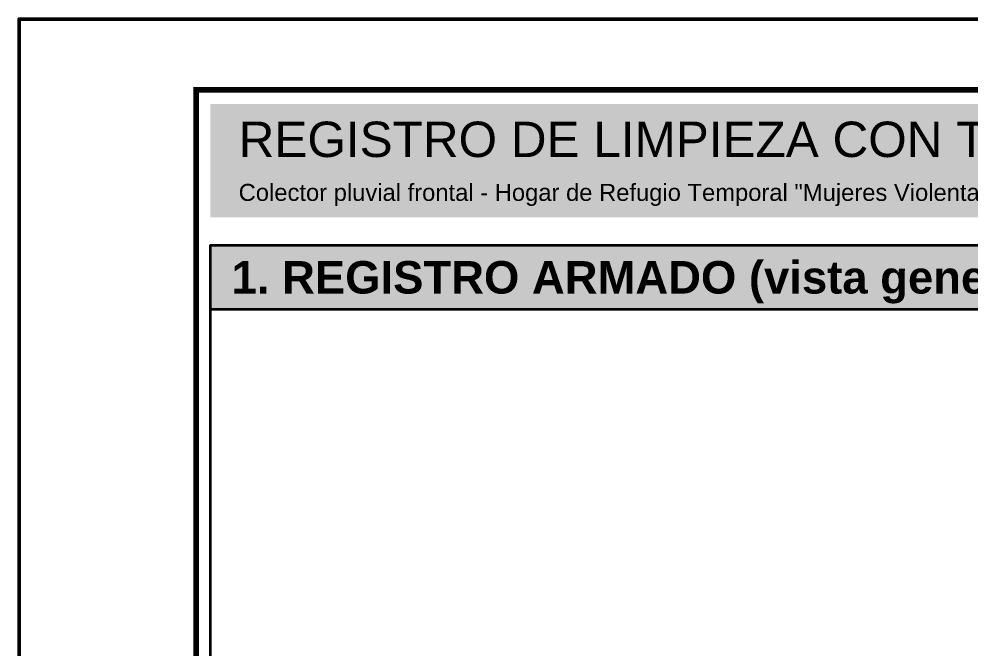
# Model space of a CAD drawing. Header units: metres. Extents: x 0 to 8.41, y 0 to 5.94.
# Drawn here: x 0 to 1.344, y 5.05 to 5.94 of the extents above; entities that cross this region are included whole.
import ezdxf
from ezdxf.enums import TextEntityAlignment as Align

# ---------------------------------------------------------------- set-up
doc = ezdxf.new("R2010")
doc.units = ezdxf.units.M
doc.header["$LTSCALE"] = 0.25
for name, color, linetype, lineweight in [('MARCO', 7, 'CONTINUOUS', 50), ('PANEL-FONDO', 5, 'CONTINUOUS', 13), ('TITULOS', 160, 'CONTINUOUS', 35)]:
    doc.layers.add(name, color=color, linetype=linetype, lineweight=lineweight)
doc.layers.add('PANEL', color=5, linetype='CONTINUOUS', lineweight=35, true_color=0x1f4e79)
doc.layers.add('TITULOS-BLANCO', color=7, linetype='CONTINUOUS', lineweight=25, true_color=0xffffff)
doc.styles.get("Standard").update_dxf_attribs({"font": 'arial.ttf'})
doc.styles.add('TITULOS', font='arialbd.ttf')

msp = doc.modelspace()

# ---------------------------------------------------------------- linework, layer by layer
at = {"layer": 'MARCO'}
msp.add_lwpolyline([(0, 0), (8.41, 0), (8.41, 5.94), (0, 5.94)], close=True, dxfattribs=at)
at = {"layer": 'MARCO', "const_width": 0.008}
msp.add_lwpolyline([(0.25, 0.1), (8.31, 0.1), (8.31, 5.84), (0.25, 5.84)], close=True, dxfattribs=at)
at = {"layer": 'PANEL'}
msp.add_line((0.27, 5.53), (4.26, 5.53), dxfattribs=at)
msp.add_lwpolyline([(0.27, 3.43), (4.26, 3.43), (4.26, 5.62), (0.27, 5.62)], close=True, dxfattribs=at)
at = {"layer": 'PANEL-FONDO', "true_color": 0x1f4e79}
msp.add_solid([(0.27, 5.66), (8.29, 5.66), (0.27, 5.82), (8.29, 5.82)], dxfattribs=at)
at = {"layer": 'PANEL-FONDO', "true_color": 0xebf1f8}
msp.add_solid([(0.27, 5.53), (4.26, 5.53), (0.27, 5.62), (4.26, 5.62)], dxfattribs=at)

# ---------------------------------------------------------------- texts
at = {"layer": 'TITULOS', "style": 'TITULOS'}
msp.add_text('1. REGISTRO ARMADO (vista general)', height=0.0459, dxfattribs=at).set_placement((0.3, 5.575), align=Align.MIDDLE_LEFT)
at = {"layer": 'TITULOS-BLANCO'}
for s, height, p in [('REGISTRO DE LIMPIEZA CON TAPA CIEGA DE CONCRETO ARMADO 0.68 x 0.68 x 0.08 - COMPONENTES', 0.05, (0.31, 5.77)), ('Colector pluvial frontal - Hogar de Refugio Temporal "Mujeres Violentadas" (CUI 2675514) - tapa en rebaje de concreto, sin marco ni contramarco - complementa la lamina DP-06B', 0.024, (0.31, 5.695))]:
    msp.add_text(s, height=height, dxfattribs=at).set_placement(p, align=Align.MIDDLE_LEFT)

doc.saveas('drawing.dxf')
